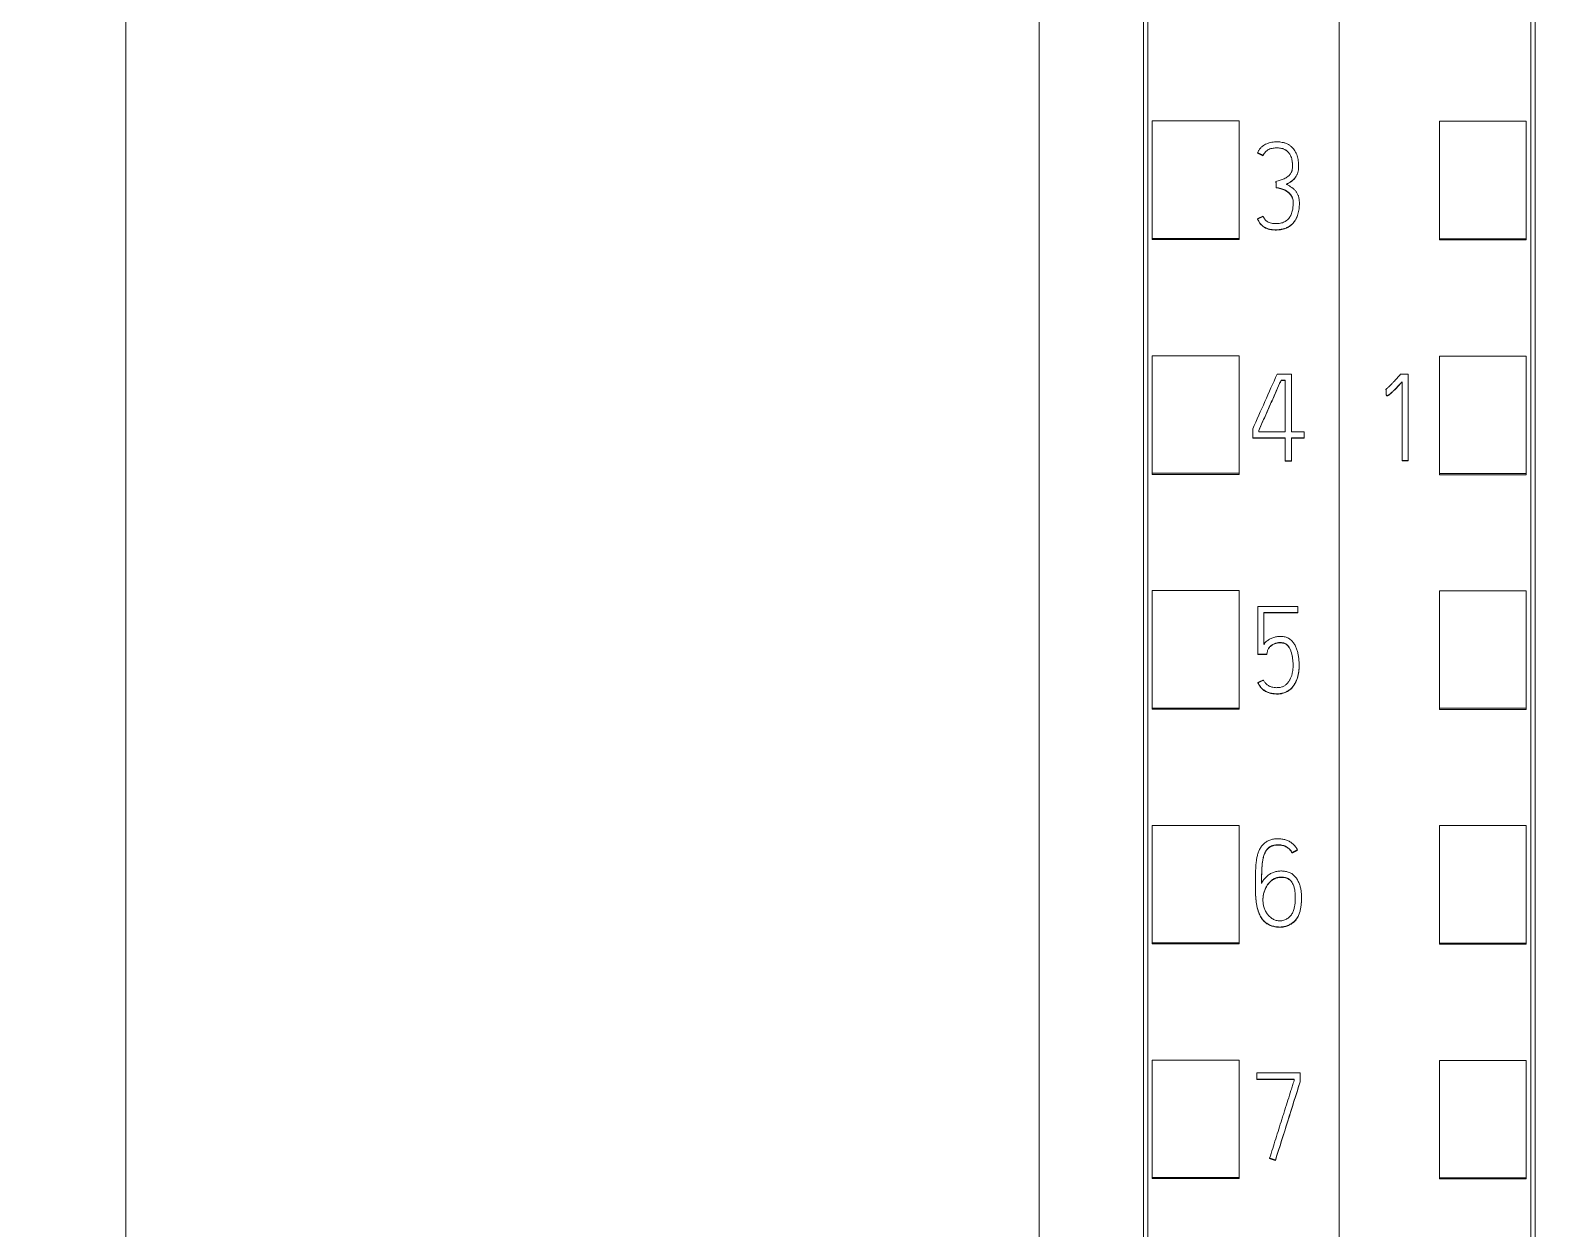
# Model space of a CAD drawing. Header units: millimetres. Extents: x 1359 to 3577, y 1333 to 3557.
# Drawn here: x 2875.67 to 2910.47, y 3272.48 to 3300.05 of the extents above; entities that cross this region are included whole.
import ezdxf

# ---------------------------------------------------------------- set-up
doc = ezdxf.new("R2010")
doc.units = ezdxf.units.MM
doc.set_wipeout_variables(frame=1)
doc.layers.add('000-PI-Oprema', color=30, linetype='Continuous', lineweight=5)
doc.layers.add('002-PI-Kabelska kanalica', color=150, linetype='Continuous')

# ---------------------------------------------------------------- blocks, each defined once
blk = doc.blocks.new('S7-1500 DQ HF - 6ES7522-1BL01-0AB0')
blk.add_wipeout([(0, 147), (34.8, 147), (34.8, 0), (0, 0)])
at = {"layer": '000-PI-Oprema', "color": 0, "linetype": 'ByBlock', "lineweight": 0}
for p, q in [((34.8, 134.681), (34.8, 21.262)), ((30.4, 23.585), (30.4, 132.4)), ((30.5, 112.178), (30.5, 114.881)), ((30.5, 114.881), (32.5, 114.881)), ((32.5, 112.178), (32.5, 114.881)), ((32.919, 114.15), (32.919, 114.144)), ((33.046, 114.087), (33.046, 114.081)), ((33.865, 113.833), (33.865, 113.839)), ((33.343, 113.487), (33.343, 113.481)), ((33.351, 113.349), (33.351, 113.343)), ((33.881, 112.982), (33.881, 112.989)), ((32.919, 112.628), (32.919, 112.622)), ((30.5, 112.149), (30.5, 112.178)), ((30.5, 112.178), (32.5, 112.178)), ((30.5, 112.149), (32.5, 112.149)), ((32.5, 112.149), (32.5, 112.178)), ((30.5, 106.777), (30.5, 109.479)), ((30.5, 109.479), (32.5, 109.479)), ((32.5, 106.777), (32.5, 109.479)), ((33.368, 109.054), (33.698, 109.054)), ((33.698, 109.054), (33.698, 107.727)), ((33.557, 108.916), (33.46, 108.916)), ((33.46, 108.916), (33.46, 108.909)), ((33.46, 108.909), (33.557, 108.909)), ((33.557, 107.727), (33.557, 108.916)), ((32.808, 107.589), (32.808, 107.794)), ((32.808, 107.589), (32.808, 107.583)), ((33.557, 107.589), (32.808, 107.589)), ((32.808, 107.583), (33.557, 107.583)), ((32.946, 107.763), (32.946, 107.727)), ((32.946, 107.727), (33.557, 107.727)), ((33.557, 107.062), (33.557, 107.589)), ((33.698, 107.727), (33.992, 107.727)), ((33.698, 107.589), (33.698, 107.062)), ((33.992, 107.589), (33.698, 107.589)), ((33.698, 107.583), (33.992, 107.583)), ((33.992, 107.727), (33.992, 107.589)), ((33.992, 107.589), (33.992, 107.583)), ((33.698, 107.062), (33.557, 107.062)), ((33.557, 107.062), (33.557, 107.055)), ((33.557, 107.055), (33.698, 107.055)), ((33.698, 107.062), (33.698, 107.055)), ((30.5, 106.777), (32.5, 106.777)), ((30.5, 106.749), (30.5, 106.777)), ((30.5, 106.749), (32.5, 106.749)), ((32.5, 106.749), (32.5, 106.777)), ((30.5, 101.375), (30.5, 104.078)), ((30.5, 104.078), (32.5, 104.078)), ((32.5, 101.375), (32.5, 104.078)), ((32.924, 103.71), (32.924, 102.615)), ((33.848, 103.71), (32.924, 103.71)), ((33.848, 103.571), (33.848, 103.71)), ((33.063, 102.836), (33.063, 103.571)), ((33.063, 103.571), (33.848, 103.571)), ((33.848, 103.565), (33.063, 103.565)), ((33.848, 103.571), (33.848, 103.565)), ((32.924, 102.615), (32.924, 102.609)), ((32.924, 102.615), (33.135, 102.615)), ((33.135, 102.609), (32.924, 102.609)), ((33.135, 102.615), (33.135, 102.609)), ((33.876, 102.351), (33.876, 102.357)), ((32.93, 101.96), (32.93, 101.954)), ((30.5, 101.349), (30.5, 101.375)), ((30.5, 101.375), (32.5, 101.375)), ((30.5, 101.349), (32.5, 101.349)), ((32.5, 101.349), (32.5, 101.375)), ((30.5, 95.974), (30.5, 98.676)), ((30.5, 98.676), (32.5, 98.676)), ((32.5, 95.974), (32.5, 98.676)), ((33.713, 98.046), (33.713, 98.04)), ((33.841, 98.113), (33.841, 98.107)), ((32.87, 97.309), (32.87, 97.302)), ((33.933, 97.01), (33.933, 97.016)), ((30.5, 95.974), (32.5, 95.974)), ((30.5, 95.949), (30.5, 95.974)), ((30.5, 95.949), (32.5, 95.949)), ((32.5, 95.949), (32.5, 95.974)), ((30.5, 90.572), (30.5, 93.274)), ((30.5, 93.274), (32.5, 93.274)), ((32.5, 90.572), (32.5, 93.274)), ((32.901, 92.839), (32.901, 92.98)), ((32.901, 92.98), (33.899, 92.98)), ((33.899, 92.98), (33.899, 92.779)), ((32.901, 92.839), (32.901, 92.833)), ((33.761, 92.839), (32.901, 92.839)), ((32.901, 92.833), (33.761, 92.833)), ((33.761, 92.801), (33.761, 92.839)), ((33.899, 92.779), (33.899, 92.772)), ((33.198, 91.019), (33.198, 91.013)), ((33.331, 90.975), (33.331, 90.969)), ((30.5, 90.549), (30.5, 90.572)), ((30.5, 90.572), (32.5, 90.572)), ((30.5, 90.549), (32.5, 90.549)), ((32.5, 90.549), (32.5, 90.572))]:
    blk.add_line(p, q, dxfattribs=at)
at = {"layer": '000-PI-Oprema', "color": 7, "linetype": 'Continuous', "lineweight": 13}
for centre, major_axis, ratio, start_param, end_param in [((18.298, 9.663), (454.864, 1028.451), 0.023581, 1.484438, 1.485669), ((28.877, 14.546), (314.869, 1003.042), 0.017776, 1.498303, 1.500106), ((28.931, 15.398), (313.115, 997.405), 0.01768, 1.498694, 1.500508)]:
    blk.add_ellipse(centre, major_axis=major_axis, ratio=ratio, start_param=start_param, end_param=end_param, dxfattribs=at)
at = {"layer": '000-PI-Oprema', "color": 0, "linetype": 'ByBlock', "lineweight": 0}
for points, knots in [([(30.3, 23.299), (30.3, 26.64), (30.3, 34.605), (30.3, 47.245), (30.3, 62.731), (30.3, 77.025), (30.3, 91.235), (30.3, 105.802), (30.3, 119.972), (30.3, 129.542), (30.3, 132.586)], [0, 0, 0, 0, 0.091483, 0.21812, 0.346206, 0.515858, 0.610111, 0.736264, 0.916066, 1, 1, 1, 1]), ([(6.9, 129.52), (6.9, 127.497), (6.9, 118.948), (6.9, 105.802), (6.9, 91.235), (6.9, 77.025), (6.9, 62.731), (6.9, 47.245), (6.9, 34.486), (6.9, 25.605), (6.9, 21.348), (6.9, 20.55)], [0, 0, 0, 0, 0.055935, 0.236292, 0.362833, 0.457376, 0.627551, 0.756032, 0.883059, 0.978086, 1, 1, 1, 1]), ([(27.9, 129.52), (27.9, 127.497), (27.9, 118.948), (27.9, 105.802), (27.9, 91.235), (27.9, 77.025), (27.9, 62.731), (27.9, 47.245), (27.9, 34.486), (27.9, 25.605), (27.9, 21.348), (27.9, 20.55)], [0, 0, 0, 0, 0.055935, 0.236292, 0.362833, 0.457376, 0.627551, 0.756032, 0.883059, 0.978086, 1, 1, 1, 1]), ([(33.582, 113.424), (33.6, 113.433), (33.617, 113.442), (33.652, 113.462), (33.669, 113.472), (33.694, 113.489), (33.702, 113.494), (33.718, 113.506), (33.726, 113.513), (33.741, 113.526), (33.748, 113.533), (33.762, 113.547), (33.769, 113.555), (33.789, 113.578), (33.801, 113.594), (33.816, 113.62), (33.821, 113.629), (33.83, 113.647), (33.834, 113.656), (33.845, 113.684), (33.851, 113.704), (33.859, 113.743), (33.861, 113.763), (33.864, 113.803), (33.865, 113.823), (33.865, 113.863), (33.864, 113.883), (33.86, 113.943), (33.854, 113.983), (33.841, 114.042), (33.836, 114.062), (33.824, 114.1), (33.81, 114.137), (33.791, 114.173), (33.77, 114.208), (33.758, 114.224), (33.733, 114.255), (33.712, 114.277), (33.689, 114.296), (33.673, 114.309), (33.665, 114.315), (33.622, 114.343), (33.586, 114.36), (33.538, 114.376), (33.528, 114.378), (33.508, 114.383), (33.479, 114.39), (33.429, 114.397), (33.388, 114.399), (33.348, 114.399), (33.328, 114.398), (33.267, 114.394), (33.228, 114.388), (33.18, 114.374), (33.17, 114.371), (33.151, 114.364), (33.141, 114.36), (33.113, 114.348), (33.078, 114.329), (33.045, 114.306), (33.021, 114.286), (33.013, 114.28), (32.999, 114.266), (32.992, 114.259), (32.971, 114.236), (32.959, 114.22), (32.942, 114.195), (32.937, 114.187), (32.927, 114.169), (32.923, 114.16), (32.919, 114.15)], [0, 0, 0, 0, 0.03125, 0.03125, 0.0625, 0.0625, 0.078125, 0.078125, 0.09375, 0.09375, 0.109375, 0.109375, 0.125, 0.125, 0.15625, 0.15625, 0.171875, 0.171875, 0.1875, 0.1875, 0.21875, 0.21875, 0.25, 0.25, 0.28125, 0.28125, 0.3125, 0.3125, 0.375, 0.375, 0.40625, 0.40625, 0.4375, 0.46875, 0.46875, 0.5, 0.5, 0.53125, 0.546875, 0.546875, 0.5625, 0.5625, 0.625, 0.625, 0.640625, 0.640625, 0.65625, 0.6875, 0.71875, 0.71875, 0.75, 0.75, 0.8125, 0.8125, 0.828125, 0.828125, 0.84375, 0.84375, 0.875, 0.90625, 0.90625, 0.921875, 0.921875, 0.9375, 0.9375, 0.96875, 0.96875, 0.984375, 0.984375, 1, 1, 1, 1]), ([(33.046, 114.087), (33.054, 114.102), (33.062, 114.116), (33.08, 114.143), (33.091, 114.156), (33.108, 114.173), (33.114, 114.179), (33.127, 114.19), (33.133, 114.195), (33.146, 114.205), (33.153, 114.209), (33.167, 114.218), (33.175, 114.222), (33.197, 114.232), (33.213, 114.238), (33.245, 114.248), (33.261, 114.251), (33.293, 114.256), (33.31, 114.258), (33.343, 114.261), (33.359, 114.261), (33.409, 114.26), (33.442, 114.256), (33.482, 114.247), (33.49, 114.245), (33.506, 114.24), (33.514, 114.237), (33.537, 114.228), (33.552, 114.22), (33.573, 114.207), (33.58, 114.202), (33.593, 114.192), (33.599, 114.186), (33.617, 114.17), (33.628, 114.157), (33.644, 114.138), (33.649, 114.131), (33.658, 114.117), (33.671, 114.096), (33.682, 114.074), (33.694, 114.044), (33.7, 114.028), (33.709, 113.996), (33.712, 113.98), (33.72, 113.931), (33.723, 113.899), (33.724, 113.849), (33.723, 113.833), (33.722, 113.8), (33.721, 113.783), (33.717, 113.759), (33.715, 113.751), (33.711, 113.735), (33.708, 113.727), (33.7, 113.704), (33.692, 113.689), (33.679, 113.668), (33.674, 113.661), (33.664, 113.648), (33.659, 113.641), (33.648, 113.629), (33.642, 113.623), (33.63, 113.612), (33.624, 113.606), (33.604, 113.591), (33.59, 113.581), (33.562, 113.565), (33.548, 113.557), (33.517, 113.543), (33.502, 113.537), (33.47, 113.526), (33.455, 113.521), (33.407, 113.506), (33.375, 113.497), (33.343, 113.487)], [0, 0, 0, 0, 0.03125, 0.03125, 0.0625, 0.0625, 0.078125, 0.078125, 0.09375, 0.09375, 0.109375, 0.109375, 0.125, 0.125, 0.15625, 0.15625, 0.1875, 0.1875, 0.21875, 0.21875, 0.25, 0.25, 0.3125, 0.3125, 0.328125, 0.328125, 0.34375, 0.34375, 0.375, 0.375, 0.390625, 0.390625, 0.40625, 0.40625, 0.4375, 0.4375, 0.453125, 0.453125, 0.46875, 0.5, 0.5, 0.53125, 0.53125, 0.5625, 0.5625, 0.625, 0.625, 0.65625, 0.65625, 0.6875, 0.6875, 0.703125, 0.703125, 0.71875, 0.71875, 0.75, 0.75, 0.765625, 0.765625, 0.78125, 0.78125, 0.796875, 0.796875, 0.8125, 0.8125, 0.84375, 0.84375, 0.875, 0.875, 0.90625, 0.90625, 0.9375, 0.9375, 1, 1, 1, 1]), ([(33.723, 113.844), (33.723, 113.848), (33.723, 113.852), (33.723, 113.889), (33.721, 113.922), (33.714, 113.965), (33.711, 113.976), (33.709, 113.987)], [0, 0, 0, 0, 0.087818, 0.087818, 0.771228, 0.771228, 1, 1, 1, 1]), ([(33.77, 113.55), (33.759, 113.537), (33.747, 113.526), (33.727, 113.508), (33.719, 113.501), (33.703, 113.489), (33.695, 113.483), (33.67, 113.466), (33.652, 113.456), (33.618, 113.436), (33.6, 113.427), (33.582, 113.418)], [0, 0, 0, 0, 0.218648, 0.218648, 0.348874, 0.348874, 0.479099, 0.479099, 0.739549, 0.739549, 1, 1, 1, 1]), ([(32.919, 112.628), (32.927, 112.609), (32.937, 112.59), (32.958, 112.554), (32.969, 112.536), (32.989, 112.511), (32.996, 112.503), (33.011, 112.488), (33.018, 112.481), (33.042, 112.461), (33.06, 112.449), (33.087, 112.433), (33.096, 112.428), (33.115, 112.419), (33.125, 112.415), (33.154, 112.403), (33.174, 112.397), (33.215, 112.387), (33.236, 112.383), (33.278, 112.379), (33.299, 112.377), (33.341, 112.377), (33.362, 112.377), (33.404, 112.379), (33.425, 112.381), (33.456, 112.386), (33.467, 112.388), (33.487, 112.392), (33.497, 112.394), (33.528, 112.402), (33.548, 112.408), (33.577, 112.42), (33.587, 112.424), (33.606, 112.433), (33.616, 112.438), (33.643, 112.453), (33.661, 112.465), (33.694, 112.49), (33.709, 112.504), (33.739, 112.534), (33.753, 112.55), (33.778, 112.584), (33.789, 112.601), (33.804, 112.629), (33.809, 112.638), (33.818, 112.657), (33.822, 112.667), (33.842, 112.716), (33.854, 112.756), (33.867, 112.817), (33.87, 112.837), (33.876, 112.879), (33.878, 112.9), (33.881, 112.942), (33.881, 112.962), (33.881, 113.004), (33.881, 113.025), (33.878, 113.066), (33.875, 113.087), (33.869, 113.118), (33.866, 113.128), (33.86, 113.149), (33.856, 113.159), (33.845, 113.188), (33.836, 113.207), (33.82, 113.235), (33.815, 113.244), (33.802, 113.261), (33.796, 113.269), (33.775, 113.294), (33.76, 113.308), (33.728, 113.336), (33.71, 113.348), (33.674, 113.371), (33.656, 113.382), (33.619, 113.404), (33.601, 113.414), (33.582, 113.424)], [0, 0, 0, 0, 0.03125, 0.03125, 0.0625, 0.0625, 0.078125, 0.078125, 0.09375, 0.09375, 0.125, 0.125, 0.140625, 0.140625, 0.15625, 0.15625, 0.1875, 0.1875, 0.21875, 0.21875, 0.25, 0.25, 0.28125, 0.28125, 0.3125, 0.3125, 0.328125, 0.328125, 0.34375, 0.34375, 0.375, 0.375, 0.390625, 0.390625, 0.40625, 0.40625, 0.4375, 0.4375, 0.46875, 0.46875, 0.5, 0.5, 0.53125, 0.53125, 0.546875, 0.546875, 0.5625, 0.5625, 0.625, 0.625, 0.65625, 0.65625, 0.6875, 0.6875, 0.71875, 0.71875, 0.75, 0.75, 0.78125, 0.78125, 0.796875, 0.796875, 0.8125, 0.8125, 0.84375, 0.84375, 0.859375, 0.859375, 0.875, 0.875, 0.90625, 0.90625, 0.9375, 0.9375, 0.96875, 0.96875, 1, 1, 1, 1]), ([(33.351, 113.349), (33.386, 113.344), (33.419, 113.336), (33.469, 113.322), (33.485, 113.317), (33.517, 113.305), (33.533, 113.298), (33.556, 113.287), (33.564, 113.283), (33.579, 113.274), (33.587, 113.27), (33.608, 113.256), (33.622, 113.246), (33.642, 113.229), (33.648, 113.223), (33.661, 113.211), (33.666, 113.204), (33.683, 113.184), (33.693, 113.17), (33.706, 113.148), (33.71, 113.14), (33.717, 113.125), (33.721, 113.117), (33.729, 113.092), (33.733, 113.076), (33.738, 113.042), (33.739, 113.024), (33.74, 112.99), (33.74, 112.973), (33.737, 112.921), (33.733, 112.887), (33.725, 112.837), (33.721, 112.82), (33.713, 112.786), (33.708, 112.77), (33.697, 112.737), (33.691, 112.721), (33.68, 112.698), (33.676, 112.69), (33.667, 112.675), (33.662, 112.667), (33.638, 112.631), (33.615, 112.607), (33.58, 112.581), (33.572, 112.576), (33.557, 112.567), (33.55, 112.563), (33.527, 112.551), (33.511, 112.545), (33.477, 112.534), (33.461, 112.53), (33.427, 112.524), (33.393, 112.519), (33.358, 112.518), (33.323, 112.518), (33.306, 112.518), (33.272, 112.521), (33.254, 112.523), (33.221, 112.53), (33.204, 112.535), (33.171, 112.548), (33.156, 112.555), (33.134, 112.57), (33.127, 112.575), (33.114, 112.587), (33.108, 112.593), (33.096, 112.605), (33.091, 112.612), (33.08, 112.626), (33.075, 112.633), (33.061, 112.655), (33.053, 112.67), (33.046, 112.686)], [0, 0, 0, 0, 0.0625, 0.0625, 0.09375, 0.09375, 0.125, 0.125, 0.140625, 0.140625, 0.15625, 0.15625, 0.1875, 0.1875, 0.203125, 0.203125, 0.21875, 0.21875, 0.25, 0.25, 0.265625, 0.265625, 0.28125, 0.28125, 0.3125, 0.3125, 0.34375, 0.34375, 0.375, 0.375, 0.4375, 0.4375, 0.46875, 0.46875, 0.5, 0.5, 0.53125, 0.53125, 0.546875, 0.546875, 0.5625, 0.5625, 0.625, 0.625, 0.640625, 0.640625, 0.65625, 0.65625, 0.6875, 0.6875, 0.71875, 0.71875, 0.75, 0.78125, 0.78125, 0.8125, 0.8125, 0.84375, 0.84375, 0.875, 0.875, 0.90625, 0.90625, 0.921875, 0.921875, 0.9375, 0.9375, 0.953125, 0.953125, 0.96875, 0.96875, 1, 1, 1, 1]), ([(33.732, 113.072), (33.73, 113.083), (33.727, 113.093), (33.721, 113.111), (33.717, 113.119), (33.71, 113.134), (33.706, 113.142), (33.693, 113.164), (33.683, 113.178), (33.661, 113.205), (33.648, 113.217), (33.622, 113.24), (33.608, 113.25), (33.579, 113.268), (33.564, 113.277), (33.533, 113.292), (33.517, 113.299), (33.485, 113.31), (33.469, 113.316), (33.419, 113.33), (33.386, 113.337), (33.351, 113.343)], [0, 0, 0, 0, 0.063427, 0.063427, 0.115459, 0.115459, 0.167491, 0.167491, 0.271554, 0.271554, 0.375618, 0.375618, 0.479682, 0.479682, 0.583745, 0.583745, 0.687809, 0.687809, 0.791873, 0.791873, 1, 1, 1, 1]), ([(33.876, 112.88), (33.875, 112.872), (33.874, 112.864), (33.871, 112.834), (33.867, 112.814), (33.855, 112.752), (33.843, 112.713), (33.824, 112.664), (33.82, 112.655), (33.811, 112.636), (33.806, 112.626), (33.791, 112.598), (33.78, 112.58), (33.755, 112.547), (33.741, 112.53), (33.719, 112.508), (33.712, 112.5), (33.696, 112.486), (33.688, 112.479), (33.663, 112.46), (33.646, 112.448), (33.618, 112.433), (33.609, 112.428), (33.59, 112.419), (33.58, 112.415), (33.531, 112.395), (33.49, 112.385), (33.427, 112.375), (33.406, 112.373), (33.364, 112.371), (33.343, 112.37), (33.301, 112.371), (33.28, 112.372), (33.248, 112.376), (33.238, 112.377), (33.217, 112.381), (33.206, 112.383), (33.175, 112.39), (33.155, 112.397), (33.126, 112.408), (33.116, 112.412), (33.097, 112.422), (33.088, 112.427), (33.06, 112.443), (33.043, 112.455), (33.019, 112.475), (33.011, 112.482), (32.996, 112.497), (32.989, 112.505), (32.969, 112.53), (32.958, 112.548), (32.937, 112.584), (32.927, 112.603), (32.919, 112.622)], [0, 0, 0, 0, 0.018898, 0.018898, 0.065617, 0.065617, 0.159055, 0.159055, 0.182415, 0.182415, 0.205774, 0.205774, 0.252494, 0.252494, 0.299213, 0.299213, 0.322572, 0.322572, 0.345932, 0.345932, 0.392651, 0.392651, 0.416011, 0.416011, 0.43937, 0.43937, 0.532809, 0.532809, 0.579528, 0.579528, 0.626247, 0.626247, 0.672966, 0.672966, 0.696326, 0.696326, 0.719685, 0.719685, 0.766404, 0.766404, 0.789764, 0.789764, 0.813123, 0.813123, 0.859843, 0.859843, 0.883202, 0.883202, 0.906562, 0.906562, 0.953281, 0.953281, 1, 1, 1, 1]), ([(33.46, 108.916), (33.449, 108.892), (33.439, 108.868), (33.417, 108.819), (33.407, 108.795), (33.375, 108.723), (33.354, 108.675), (33.311, 108.579), (33.29, 108.531), (33.247, 108.435), (33.226, 108.387), (33.183, 108.291), (33.162, 108.243), (33.119, 108.147), (33.097, 108.099), (33.055, 108.003), (33.033, 107.955), (33.001, 107.883), (32.99, 107.859), (32.974, 107.823), (32.968, 107.811), (32.958, 107.787), (32.952, 107.775), (32.946, 107.763)], [0, 0, 0, 0, 0.0625, 0.0625, 0.125, 0.125, 0.25, 0.25, 0.375, 0.375, 0.5, 0.5, 0.625, 0.625, 0.75, 0.75, 0.875, 0.875, 0.9375, 0.9375, 0.96875, 0.96875, 1, 1, 1, 1]), ([(32.946, 107.757), (32.952, 107.769), (32.958, 107.781), (32.968, 107.805), (32.974, 107.817), (32.99, 107.853), (33.001, 107.877), (33.033, 107.949), (33.055, 107.997), (33.097, 108.093), (33.119, 108.141), (33.162, 108.237), (33.183, 108.285), (33.226, 108.381), (33.247, 108.429), (33.29, 108.525), (33.311, 108.573), (33.354, 108.669), (33.375, 108.717), (33.407, 108.789), (33.417, 108.813), (33.439, 108.861), (33.449, 108.885), (33.46, 108.909)], [0, 0, 0, 0, 0.03125, 0.03125, 0.0625, 0.0625, 0.125, 0.125, 0.25, 0.25, 0.375, 0.375, 0.5, 0.5, 0.625, 0.625, 0.75, 0.75, 0.875, 0.875, 0.9375, 0.9375, 1, 1, 1, 1]), ([(32.93, 101.96), (32.942, 101.933), (32.956, 101.908), (32.98, 101.872), (32.988, 101.861), (33.007, 101.838), (33.018, 101.828), (33.039, 101.808), (33.05, 101.799), (33.074, 101.782), (33.085, 101.774), (33.11, 101.759), (33.123, 101.752), (33.15, 101.74), (33.163, 101.735), (33.191, 101.725), (33.205, 101.721), (33.233, 101.714), (33.248, 101.712), (33.277, 101.708), (33.291, 101.707), (33.313, 101.705), (33.32, 101.705), (33.335, 101.704), (33.342, 101.704), (33.364, 101.703), (33.379, 101.703), (33.408, 101.703), (33.423, 101.704), (33.452, 101.708), (33.466, 101.71), (33.495, 101.716), (33.51, 101.72), (33.551, 101.734), (33.578, 101.745), (33.617, 101.767), (33.629, 101.775), (33.653, 101.792), (33.664, 101.801), (33.686, 101.821), (33.697, 101.831), (33.717, 101.852), (33.727, 101.864), (33.753, 101.899), (33.769, 101.923), (33.79, 101.961), (33.797, 101.974), (33.809, 102.001), (33.815, 102.014), (33.831, 102.055), (33.84, 102.083), (33.855, 102.139), (33.861, 102.168), (33.867, 102.211), (33.869, 102.225), (33.872, 102.254), (33.873, 102.269), (33.876, 102.313), (33.876, 102.342), (33.875, 102.4), (33.873, 102.458), (33.868, 102.516), (33.86, 102.574), (33.855, 102.602), (33.846, 102.645), (33.842, 102.66), (33.835, 102.688), (33.83, 102.702), (33.817, 102.744), (33.806, 102.771), (33.786, 102.811), (33.779, 102.824), (33.765, 102.849), (33.757, 102.861), (33.731, 102.896), (33.712, 102.918), (33.667, 102.957), (33.643, 102.974), (33.603, 102.993), (33.589, 102.999), (33.561, 103.008), (33.547, 103.012), (33.518, 103.017), (33.503, 103.019), (33.474, 103.021), (33.459, 103.021), (33.429, 103.021), (33.415, 103.02), (33.386, 103.018), (33.371, 103.016), (33.342, 103.012), (33.328, 103.009), (33.299, 103.002), (33.285, 102.998), (33.257, 102.988), (33.243, 102.982), (33.217, 102.97), (33.204, 102.963), (33.179, 102.948), (33.166, 102.939), (33.143, 102.922), (33.132, 102.912), (33.11, 102.892), (33.1, 102.882), (33.081, 102.86), (33.071, 102.848), (33.063, 102.836)], [0, 0, 0, 0, 0.03125, 0.03125, 0.046875, 0.046875, 0.0625, 0.0625, 0.078125, 0.078125, 0.09375, 0.09375, 0.109375, 0.109375, 0.125, 0.125, 0.140625, 0.140625, 0.15625, 0.15625, 0.171875, 0.171875, 0.179688, 0.179688, 0.1875, 0.1875, 0.203125, 0.203125, 0.21875, 0.21875, 0.234375, 0.234375, 0.25, 0.25, 0.28125, 0.28125, 0.296875, 0.296875, 0.3125, 0.3125, 0.328125, 0.328125, 0.34375, 0.34375, 0.375, 0.375, 0.390625, 0.390625, 0.40625, 0.40625, 0.4375, 0.4375, 0.46875, 0.46875, 0.484375, 0.484375, 0.5, 0.5, 0.53125, 0.53125, 0.5625, 0.59375, 0.59375, 0.625, 0.625, 0.640625, 0.640625, 0.65625, 0.65625, 0.6875, 0.6875, 0.703125, 0.703125, 0.71875, 0.71875, 0.75, 0.75, 0.78125, 0.78125, 0.796875, 0.796875, 0.8125, 0.8125, 0.828125, 0.828125, 0.84375, 0.84375, 0.859375, 0.859375, 0.875, 0.875, 0.890625, 0.890625, 0.90625, 0.90625, 0.921875, 0.921875, 0.9375, 0.9375, 0.953125, 0.953125, 0.96875, 0.96875, 0.984375, 0.984375, 1, 1, 1, 1]), ([(33.135, 102.615), (33.136, 102.638), (33.139, 102.661), (33.148, 102.694), (33.152, 102.705), (33.161, 102.726), (33.166, 102.737), (33.178, 102.756), (33.185, 102.765), (33.2, 102.783), (33.208, 102.791), (33.225, 102.807), (33.234, 102.814), (33.253, 102.828), (33.263, 102.834), (33.283, 102.845), (33.293, 102.85), (33.314, 102.859), (33.325, 102.863), (33.359, 102.873), (33.381, 102.877), (33.416, 102.88), (33.428, 102.881), (33.451, 102.88), (33.462, 102.88), (33.485, 102.878), (33.497, 102.876), (33.514, 102.872), (33.519, 102.871), (33.53, 102.868), (33.536, 102.866), (33.552, 102.86), (33.563, 102.855), (33.582, 102.843), (33.592, 102.836), (33.609, 102.821), (33.617, 102.812), (33.632, 102.794), (33.638, 102.785), (33.657, 102.755), (33.667, 102.735), (33.685, 102.692), (33.693, 102.67), (33.712, 102.604), (33.721, 102.56), (33.73, 102.492), (33.732, 102.469), (33.735, 102.423), (33.736, 102.4), (33.737, 102.331), (33.735, 102.286), (33.726, 102.218), (33.723, 102.195), (33.715, 102.162), (33.712, 102.15), (33.706, 102.128), (33.703, 102.117), (33.692, 102.084), (33.683, 102.063), (33.667, 102.032), (33.662, 102.022), (33.65, 102.002), (33.644, 101.992), (33.623, 101.964), (33.609, 101.946), (33.584, 101.922), (33.575, 101.915), (33.557, 101.9), (33.547, 101.893), (33.528, 101.881), (33.517, 101.876), (33.496, 101.866), (33.486, 101.862), (33.452, 101.852), (33.429, 101.848), (33.395, 101.845), (33.383, 101.844), (33.36, 101.843), (33.348, 101.843), (33.313, 101.845), (33.29, 101.847), (33.257, 101.854), (33.245, 101.857), (33.223, 101.864), (33.212, 101.868), (33.18, 101.883), (33.161, 101.895), (33.133, 101.916), (33.124, 101.924), (33.108, 101.94), (33.092, 101.958), (33.08, 101.977), (33.068, 101.997), (33.062, 102.007), (33.057, 102.018)], [0, 0, 0, 0, 0.03125, 0.03125, 0.046875, 0.046875, 0.0625, 0.0625, 0.078125, 0.078125, 0.09375, 0.09375, 0.109375, 0.109375, 0.125, 0.125, 0.140625, 0.140625, 0.15625, 0.15625, 0.1875, 0.1875, 0.203125, 0.203125, 0.21875, 0.21875, 0.234375, 0.234375, 0.242187, 0.242187, 0.25, 0.25, 0.265625, 0.265625, 0.28125, 0.28125, 0.296875, 0.296875, 0.3125, 0.3125, 0.34375, 0.34375, 0.375, 0.375, 0.4375, 0.4375, 0.46875, 0.46875, 0.5, 0.5, 0.5625, 0.5625, 0.59375, 0.59375, 0.609375, 0.609375, 0.625, 0.625, 0.65625, 0.65625, 0.671875, 0.671875, 0.6875, 0.6875, 0.71875, 0.71875, 0.734375, 0.734375, 0.75, 0.75, 0.765625, 0.765625, 0.78125, 0.78125, 0.8125, 0.8125, 0.828125, 0.828125, 0.84375, 0.84375, 0.875, 0.875, 0.890625, 0.890625, 0.90625, 0.90625, 0.9375, 0.9375, 0.953125, 0.953125, 0.96875, 0.984375, 0.984375, 1, 1, 1, 1]), ([(33.736, 102.352), (33.736, 102.358), (33.736, 102.364), (33.736, 102.393), (33.735, 102.416), (33.732, 102.461), (33.73, 102.484), (33.724, 102.529), (33.721, 102.552), (33.712, 102.597), (33.706, 102.62), (33.696, 102.653), (33.692, 102.664), (33.685, 102.685), (33.681, 102.696), (33.667, 102.728), (33.657, 102.749), (33.639, 102.778), (33.632, 102.787), (33.617, 102.805), (33.609, 102.814), (33.592, 102.829), (33.583, 102.836), (33.563, 102.849), (33.553, 102.854), (33.531, 102.862), (33.52, 102.865), (33.497, 102.87), (33.486, 102.871), (33.463, 102.874), (33.451, 102.874), (33.428, 102.874), (33.417, 102.874), (33.393, 102.872), (33.382, 102.871), (33.359, 102.866), (33.337, 102.861), (33.315, 102.853), (33.294, 102.844), (33.283, 102.839), (33.253, 102.822), (33.234, 102.809), (33.209, 102.786), (33.201, 102.777), (33.186, 102.76), (33.179, 102.75), (33.166, 102.731), (33.161, 102.721), (33.152, 102.7), (33.148, 102.689), (33.142, 102.666), (33.14, 102.655), (33.137, 102.632), (33.136, 102.62), (33.135, 102.609)], [0, 0, 0, 0, 0.015899, 0.015899, 0.077406, 0.077406, 0.138912, 0.138912, 0.200418, 0.200418, 0.261925, 0.261925, 0.292678, 0.292678, 0.323431, 0.323431, 0.384937, 0.384937, 0.41569, 0.41569, 0.446443, 0.446443, 0.477197, 0.477197, 0.50795, 0.50795, 0.538703, 0.538703, 0.569456, 0.569456, 0.600209, 0.600209, 0.630962, 0.630962, 0.661715, 0.661715, 0.692469, 0.723222, 0.723222, 0.753975, 0.753975, 0.815481, 0.815481, 0.846234, 0.846234, 0.876987, 0.876987, 0.907741, 0.907741, 0.938494, 0.938494, 0.969247, 0.969247, 1, 1, 1, 1]), ([(33.876, 102.351), (33.876, 102.329), (33.875, 102.308), (33.873, 102.258), (33.871, 102.229), (33.865, 102.186), (33.862, 102.171), (33.857, 102.142), (33.853, 102.128), (33.843, 102.085), (33.834, 102.058), (33.813, 102.003), (33.801, 101.976), (33.774, 101.924), (33.758, 101.899), (33.732, 101.864), (33.723, 101.853), (33.703, 101.831), (33.693, 101.821), (33.66, 101.791), (33.637, 101.773), (33.599, 101.751), (33.586, 101.744), (33.559, 101.732), (33.545, 101.726), (33.504, 101.712), (33.475, 101.705), (33.431, 101.699), (33.417, 101.698), (33.387, 101.696), (33.372, 101.696), (33.343, 101.697), (33.329, 101.698), (33.299, 101.7), (33.285, 101.701), (33.255, 101.704), (33.241, 101.707), (33.212, 101.713), (33.198, 101.717), (33.17, 101.726), (33.156, 101.731), (33.129, 101.743), (33.116, 101.75), (33.09, 101.765), (33.078, 101.773), (33.054, 101.79), (33.042, 101.799), (33.02, 101.819), (33.01, 101.829), (32.991, 101.852), (32.982, 101.863), (32.956, 101.9), (32.942, 101.927), (32.93, 101.954)], [0, 0, 0, 0, 0.044434, 0.044434, 0.104157, 0.104157, 0.134018, 0.134018, 0.16388, 0.16388, 0.223602, 0.223602, 0.283325, 0.283325, 0.343048, 0.343048, 0.37291, 0.37291, 0.402771, 0.402771, 0.462494, 0.462494, 0.492355, 0.492355, 0.522217, 0.522217, 0.58194, 0.58194, 0.611801, 0.611801, 0.641663, 0.641663, 0.671524, 0.671524, 0.701386, 0.701386, 0.731247, 0.731247, 0.761108, 0.761108, 0.79097, 0.79097, 0.820831, 0.820831, 0.850693, 0.850693, 0.880554, 0.880554, 0.910416, 0.910416, 0.940277, 0.940277, 1, 1, 1, 1]), ([(33.841, 98.113), (33.827, 98.138), (33.811, 98.162), (33.784, 98.196), (33.775, 98.207), (33.755, 98.228), (33.745, 98.238), (33.712, 98.267), (33.689, 98.284), (33.652, 98.306), (33.639, 98.313), (33.612, 98.325), (33.599, 98.33), (33.558, 98.344), (33.53, 98.351), (33.488, 98.359), (33.473, 98.361), (33.444, 98.365), (33.43, 98.366), (33.387, 98.368), (33.358, 98.368), (33.315, 98.364), (33.301, 98.362), (33.272, 98.358), (33.258, 98.355), (33.216, 98.343), (33.189, 98.333), (33.15, 98.313), (33.138, 98.306), (33.113, 98.29), (33.101, 98.282), (33.067, 98.255), (33.047, 98.235), (33.018, 98.202), (33.009, 98.19), (32.992, 98.167), (32.985, 98.155), (32.963, 98.117), (32.951, 98.091), (32.93, 98.037), (32.922, 98.009), (32.908, 97.954), (32.903, 97.926), (32.894, 97.869), (32.89, 97.841), (32.881, 97.756), (32.877, 97.698), (32.873, 97.584), (32.872, 97.526), (32.869, 97.354), (32.868, 97.24), (32.874, 97.097), (32.876, 97.068), (32.879, 97.011), (32.882, 96.983), (32.891, 96.897), (32.9, 96.841), (32.917, 96.77), (32.92, 96.756), (32.928, 96.729), (32.933, 96.715), (32.947, 96.674), (32.957, 96.647), (32.975, 96.608), (32.982, 96.595), (32.996, 96.569), (33.003, 96.557), (33.027, 96.52), (33.045, 96.498), (33.075, 96.467), (33.086, 96.457), (33.108, 96.438), (33.12, 96.43), (33.156, 96.406), (33.182, 96.392), (33.222, 96.375), (33.236, 96.37), (33.264, 96.361), (33.278, 96.357), (33.32, 96.347), (33.348, 96.342), (33.391, 96.338), (33.406, 96.337), (33.435, 96.337), (33.45, 96.337), (33.493, 96.34), (33.521, 96.345), (33.563, 96.355), (33.577, 96.359), (33.605, 96.369), (33.619, 96.374), (33.658, 96.392), (33.684, 96.406), (33.719, 96.43), (33.731, 96.439), (33.754, 96.457), (33.764, 96.467), (33.795, 96.498), (33.813, 96.52), (33.837, 96.557), (33.844, 96.569), (33.857, 96.595), (33.863, 96.609), (33.88, 96.649), (33.889, 96.676), (33.9, 96.718), (33.903, 96.732), (33.909, 96.76), (33.911, 96.775), (33.918, 96.818), (33.922, 96.846), (33.931, 96.932), (33.934, 96.989), (33.932, 97.075), (33.93, 97.104), (33.923, 97.161), (33.919, 97.19), (33.906, 97.247), (33.899, 97.275), (33.881, 97.331), (33.87, 97.358), (33.845, 97.411), (33.831, 97.436), (33.798, 97.484), (33.779, 97.506), (33.747, 97.536), (33.735, 97.545), (33.711, 97.562), (33.699, 97.57), (33.673, 97.583), (33.66, 97.589), (33.632, 97.6), (33.618, 97.604), (33.576, 97.616), (33.547, 97.621), (33.503, 97.625), (33.488, 97.626), (33.459, 97.626), (33.444, 97.626), (33.401, 97.624), (33.372, 97.62), (33.329, 97.61), (33.314, 97.606), (33.287, 97.597), (33.273, 97.591), (33.234, 97.573), (33.208, 97.559), (33.172, 97.534), (33.16, 97.525), (33.137, 97.507), (33.127, 97.497), (33.095, 97.467), (33.076, 97.445), (33.041, 97.398), (33.025, 97.373), (33.012, 97.347)], [0, 0, 0, 0, 0.015625, 0.015625, 0.023437, 0.023437, 0.03125, 0.03125, 0.046875, 0.046875, 0.054688, 0.054688, 0.0625, 0.0625, 0.078125, 0.078125, 0.085938, 0.085938, 0.09375, 0.09375, 0.109375, 0.109375, 0.117188, 0.117188, 0.125, 0.125, 0.140625, 0.140625, 0.148437, 0.148437, 0.15625, 0.15625, 0.171875, 0.171875, 0.179687, 0.179687, 0.1875, 0.1875, 0.203125, 0.203125, 0.21875, 0.21875, 0.234375, 0.234375, 0.25, 0.25, 0.28125, 0.28125, 0.3125, 0.3125, 0.375, 0.375, 0.390625, 0.390625, 0.40625, 0.40625, 0.4375, 0.4375, 0.445312, 0.445312, 0.453125, 0.453125, 0.46875, 0.46875, 0.476562, 0.476562, 0.484375, 0.484375, 0.5, 0.5, 0.507812, 0.507812, 0.515625, 0.515625, 0.53125, 0.53125, 0.539062, 0.539062, 0.546875, 0.546875, 0.5625, 0.5625, 0.570312, 0.570312, 0.578125, 0.578125, 0.59375, 0.59375, 0.601562, 0.601562, 0.609375, 0.609375, 0.625, 0.625, 0.632812, 0.632812, 0.640625, 0.640625, 0.65625, 0.65625, 0.664063, 0.664063, 0.671875, 0.671875, 0.6875, 0.6875, 0.695313, 0.695313, 0.703125, 0.703125, 0.71875, 0.71875, 0.75, 0.75, 0.765625, 0.765625, 0.78125, 0.78125, 0.796875, 0.796875, 0.8125, 0.8125, 0.828125, 0.828125, 0.84375, 0.84375, 0.851562, 0.851562, 0.859375, 0.859375, 0.867187, 0.867187, 0.875, 0.875, 0.890625, 0.890625, 0.898437, 0.898437, 0.90625, 0.90625, 0.921875, 0.921875, 0.929687, 0.929687, 0.9375, 0.9375, 0.953125, 0.953125, 0.960937, 0.960937, 0.96875, 0.96875, 0.984375, 0.984375, 1, 1, 1, 1]), ([(33.012, 97.347), (33.012, 97.408), (33.012, 97.469), (33.014, 97.56), (33.015, 97.59), (33.018, 97.651), (33.019, 97.681), (33.023, 97.742), (33.025, 97.772), (33.032, 97.833), (33.037, 97.863), (33.045, 97.908), (33.049, 97.923), (33.056, 97.952), (33.06, 97.967), (33.075, 98.012), (33.086, 98.04), (33.104, 98.074), (33.108, 98.081), (33.116, 98.094), (33.121, 98.1), (33.134, 98.119), (33.144, 98.131), (33.16, 98.148), (33.166, 98.153), (33.177, 98.164), (33.184, 98.168), (33.203, 98.182), (33.216, 98.19), (33.237, 98.2), (33.244, 98.203), (33.258, 98.209), (33.266, 98.211), (33.288, 98.218), (33.303, 98.221), (33.334, 98.226), (33.349, 98.227), (33.38, 98.229), (33.396, 98.229), (33.427, 98.228), (33.442, 98.227), (33.473, 98.223), (33.495, 98.218), (33.517, 98.212), (33.532, 98.207), (33.54, 98.204), (33.561, 98.195), (33.575, 98.188), (33.602, 98.173), (33.615, 98.164), (33.633, 98.15), (33.639, 98.144), (33.65, 98.134), (33.656, 98.128), (33.672, 98.111), (33.681, 98.099), (33.699, 98.074), (33.707, 98.06), (33.713, 98.046)], [0, 0, 0, 0, 0.125, 0.125, 0.1875, 0.1875, 0.25, 0.25, 0.3125, 0.3125, 0.375, 0.375, 0.40625, 0.40625, 0.4375, 0.4375, 0.5, 0.5, 0.515625, 0.515625, 0.53125, 0.53125, 0.5625, 0.5625, 0.578125, 0.578125, 0.59375, 0.59375, 0.625, 0.625, 0.640625, 0.640625, 0.65625, 0.65625, 0.6875, 0.6875, 0.71875, 0.71875, 0.75, 0.75, 0.78125, 0.78125, 0.8125, 0.828125, 0.828125, 0.84375, 0.84375, 0.875, 0.875, 0.90625, 0.90625, 0.921875, 0.921875, 0.9375, 0.9375, 0.96875, 0.96875, 1, 1, 1, 1]), ([(33.713, 98.04), (33.7, 98.068), (33.682, 98.093), (33.656, 98.122), (33.651, 98.127), (33.639, 98.138), (33.634, 98.143), (33.615, 98.157), (33.603, 98.166), (33.576, 98.181), (33.562, 98.188), (33.534, 98.2), (33.519, 98.205), (33.489, 98.213), (33.474, 98.216), (33.443, 98.221), (33.428, 98.222), (33.382, 98.223), (33.351, 98.222), (33.306, 98.215), (33.29, 98.212), (33.261, 98.203), (33.246, 98.198), (33.218, 98.185), (33.205, 98.177), (33.179, 98.159), (33.168, 98.149), (33.146, 98.127), (33.136, 98.116), (33.118, 98.091), (33.11, 98.078), (33.095, 98.051), (33.088, 98.037), (33.076, 98.009), (33.071, 97.994), (33.057, 97.95), (33.049, 97.921), (33.037, 97.861), (33.033, 97.831), (33.025, 97.77), (33.023, 97.739), (33.019, 97.678), (33.018, 97.647), (33.015, 97.586), (33.015, 97.555), (33.012, 97.463), (33.012, 97.402), (33.012, 97.341)], [0, 0, 0, 0, 0.0625, 0.0625, 0.078125, 0.078125, 0.09375, 0.09375, 0.125, 0.125, 0.15625, 0.15625, 0.1875, 0.1875, 0.21875, 0.21875, 0.25, 0.25, 0.3125, 0.3125, 0.34375, 0.34375, 0.375, 0.375, 0.40625, 0.40625, 0.4375, 0.4375, 0.46875, 0.46875, 0.5, 0.5, 0.53125, 0.53125, 0.5625, 0.5625, 0.625, 0.625, 0.6875, 0.6875, 0.75, 0.75, 0.8125, 0.8125, 0.875, 0.875, 1, 1, 1, 1]), ([(33.285, 97.441), (33.31, 97.455), (33.338, 97.466), (33.38, 97.476), (33.395, 97.479), (33.424, 97.483), (33.454, 97.485), (33.483, 97.485), (33.512, 97.483), (33.527, 97.482), (33.556, 97.477), (33.57, 97.473), (33.598, 97.464), (33.612, 97.458), (33.638, 97.444), (33.65, 97.436), (33.672, 97.416), (33.682, 97.406), (33.701, 97.383), (33.709, 97.371), (33.724, 97.346), (33.731, 97.332), (33.749, 97.292), (33.758, 97.265), (33.769, 97.222), (33.772, 97.208), (33.777, 97.179), (33.779, 97.165), (33.784, 97.121), (33.786, 97.092), (33.788, 97.034), (33.789, 97.005), (33.787, 96.918), (33.782, 96.861), (33.764, 96.774), (33.757, 96.746), (33.742, 96.704), (33.736, 96.691), (33.724, 96.664), (33.717, 96.651), (33.694, 96.614), (33.675, 96.591), (33.649, 96.566), (33.644, 96.561), (33.632, 96.551), (33.627, 96.547), (33.609, 96.533), (33.597, 96.526), (33.571, 96.511), (33.558, 96.505), (33.53, 96.495), (33.502, 96.486), (33.473, 96.482), (33.444, 96.479), (33.429, 96.479), (33.399, 96.48), (33.385, 96.482), (33.356, 96.488), (33.342, 96.491), (33.3, 96.506), (33.274, 96.519), (33.237, 96.544), (33.225, 96.553), (33.203, 96.572), (33.182, 96.592), (33.162, 96.614), (33.144, 96.637), (33.135, 96.649), (33.111, 96.685), (33.097, 96.711), (33.08, 96.752), (33.075, 96.765), (33.066, 96.793), (33.062, 96.807), (33.052, 96.85), (33.048, 96.879), (33.044, 96.922), (33.044, 96.937), (33.043, 96.966), (33.043, 96.981), (33.046, 97.025), (33.049, 97.054), (33.06, 97.111), (33.067, 97.139), (33.082, 97.18), (33.087, 97.194), (33.098, 97.221), (33.105, 97.234), (33.125, 97.273), (33.14, 97.298), (33.165, 97.333), (33.174, 97.344), (33.194, 97.367), (33.204, 97.378), (33.236, 97.408), (33.259, 97.426), (33.285, 97.441)], [0, 0, 0, 0, 0.03125, 0.03125, 0.046875, 0.046875, 0.0625, 0.078125, 0.078125, 0.09375, 0.09375, 0.109375, 0.109375, 0.125, 0.125, 0.140625, 0.140625, 0.15625, 0.15625, 0.171875, 0.171875, 0.1875, 0.1875, 0.21875, 0.21875, 0.234375, 0.234375, 0.25, 0.25, 0.28125, 0.28125, 0.3125, 0.3125, 0.375, 0.375, 0.40625, 0.40625, 0.421875, 0.421875, 0.4375, 0.4375, 0.46875, 0.46875, 0.476563, 0.476563, 0.484375, 0.484375, 0.5, 0.5, 0.515625, 0.515625, 0.53125, 0.546875, 0.546875, 0.5625, 0.5625, 0.578125, 0.578125, 0.59375, 0.59375, 0.625, 0.625, 0.640625, 0.640625, 0.65625, 0.671875, 0.671875, 0.6875, 0.6875, 0.71875, 0.71875, 0.734375, 0.734375, 0.75, 0.75, 0.78125, 0.78125, 0.796875, 0.796875, 0.8125, 0.8125, 0.84375, 0.84375, 0.875, 0.875, 0.890625, 0.890625, 0.90625, 0.90625, 0.9375, 0.9375, 0.953125, 0.953125, 0.96875, 0.96875, 1, 1, 1, 1]), ([(33.705, 97.369), (33.701, 97.376), (33.696, 97.383), (33.681, 97.401), (33.671, 97.411), (33.654, 97.425), (33.648, 97.43), (33.636, 97.438), (33.63, 97.442), (33.611, 97.453), (33.597, 97.458), (33.569, 97.467), (33.555, 97.471), (33.526, 97.476), (33.512, 97.477), (33.483, 97.479), (33.468, 97.479), (33.424, 97.477), (33.395, 97.474), (33.352, 97.463), (33.338, 97.459), (33.318, 97.451), (33.311, 97.448), (33.298, 97.441), (33.291, 97.438), (33.285, 97.434)], [0, 0, 0, 0, 0.053747, 0.053747, 0.148372, 0.148372, 0.195685, 0.195685, 0.242998, 0.242998, 0.337623, 0.337623, 0.432248, 0.432248, 0.526874, 0.526874, 0.621499, 0.621499, 0.810749, 0.810749, 0.905375, 0.905375, 0.952687, 0.952687, 1, 1, 1, 1]), ([(33.933, 97.01), (33.933, 96.964), (33.93, 96.918), (33.923, 96.844), (33.919, 96.815), (33.912, 96.772), (33.909, 96.758), (33.904, 96.73), (33.9, 96.716), (33.89, 96.673), (33.881, 96.646), (33.865, 96.605), (33.859, 96.592), (33.846, 96.566), (33.838, 96.553), (33.815, 96.517), (33.797, 96.494), (33.767, 96.463), (33.756, 96.454), (33.734, 96.435), (33.722, 96.426), (33.686, 96.401), (33.661, 96.387), (33.621, 96.369), (33.608, 96.363), (33.58, 96.354), (33.566, 96.35), (33.524, 96.339), (33.496, 96.335), (33.452, 96.331), (33.437, 96.331), (33.408, 96.331), (33.394, 96.332), (33.35, 96.336), (33.322, 96.34), (33.279, 96.351), (33.265, 96.355), (33.238, 96.363), (33.224, 96.368), (33.184, 96.385), (33.159, 96.398), (33.128, 96.418), (33.122, 96.422), (33.111, 96.431), (33.105, 96.435), (33.088, 96.449), (33.077, 96.459), (33.047, 96.49), (33.029, 96.512), (33.005, 96.548), (32.997, 96.561), (32.983, 96.586), (32.976, 96.599), (32.958, 96.638), (32.948, 96.665), (32.929, 96.719), (32.921, 96.747), (32.907, 96.804), (32.901, 96.832), (32.892, 96.889), (32.884, 96.946), (32.88, 97.003), (32.876, 97.06), (32.874, 97.089), (32.87, 97.179), (32.87, 97.241), (32.87, 97.302)], [0, 0, 0, 0, 0.061961, 0.061961, 0.100808, 0.100808, 0.120232, 0.120232, 0.139655, 0.139655, 0.178502, 0.178502, 0.197926, 0.197926, 0.217349, 0.217349, 0.256196, 0.256196, 0.27562, 0.27562, 0.295043, 0.295043, 0.33389, 0.33389, 0.353314, 0.353314, 0.372737, 0.372737, 0.411584, 0.411584, 0.431008, 0.431008, 0.450431, 0.450431, 0.489278, 0.489278, 0.508702, 0.508702, 0.528125, 0.528125, 0.566972, 0.566972, 0.576684, 0.576684, 0.586396, 0.586396, 0.605819, 0.605819, 0.644666, 0.644666, 0.66409, 0.66409, 0.683513, 0.683513, 0.72236, 0.72236, 0.761207, 0.761207, 0.800054, 0.800054, 0.838901, 0.877748, 0.877748, 0.916595, 0.916595, 1, 1, 1, 1]), ([(33.285, 97.434), (33.259, 97.42), (33.236, 97.402), (33.204, 97.372), (33.194, 97.361), (33.175, 97.339), (33.166, 97.327), (33.14, 97.292), (33.125, 97.267), (33.105, 97.228), (33.098, 97.215), (33.087, 97.188), (33.082, 97.174), (33.067, 97.133), (33.06, 97.104), (33.052, 97.062), (33.05, 97.047), (33.046, 97.018), (33.045, 97.004), (33.044, 96.978), (33.043, 96.968), (33.043, 96.957)], [0, 0, 0, 0, 0.157122, 0.157122, 0.235682, 0.235682, 0.314243, 0.314243, 0.471365, 0.471365, 0.549925, 0.549925, 0.628486, 0.628486, 0.785608, 0.785608, 0.864168, 0.864168, 0.942729, 0.942729, 1, 1, 1, 1]), ([(33.198, 91.019), (33.244, 91.168), (33.291, 91.316), (33.361, 91.539), (33.385, 91.613), (33.431, 91.762), (33.454, 91.836), (33.489, 91.948), (33.501, 91.985), (33.525, 92.059), (33.536, 92.096), (33.571, 92.207), (33.595, 92.282), (33.642, 92.43), (33.665, 92.504), (33.7, 92.616), (33.712, 92.653), (33.73, 92.708), (33.736, 92.727), (33.745, 92.755), (33.748, 92.764), (33.754, 92.782), (33.757, 92.792), (33.761, 92.801)], [0, 0, 0, 0, 0.25, 0.25, 0.375, 0.375, 0.5, 0.5, 0.5625, 0.5625, 0.625, 0.625, 0.75, 0.75, 0.875, 0.875, 0.9375, 0.9375, 0.96875, 0.96875, 0.984375, 0.984375, 1, 1, 1, 1])]:
    blk.add_open_spline(points, degree=3, knots=knots, dxfattribs=at)
for points, weights in [([(32.919, 114.15), (32.983, 114.118), (33.046, 114.087)], [0.500000020044, 0.499999979956, 0.500000020044]), ([(33.046, 114.081), (32.983, 114.112), (32.919, 114.144)], [0.499999942619, 0.500000057381, 0.499999942619]), ([(33.343, 113.487), (33.347, 113.418), (33.351, 113.349)], [0.499999997994, 0.500000002006, 0.499999997994]), ([(33.351, 113.343), (33.347, 113.412), (33.343, 113.481)], [0.500000006232, 0.499999993768, 0.500000006232]), ([(33.046, 112.686), (32.983, 112.657), (32.919, 112.628)], [0.499999993528, 0.500000006472, 0.499999993528]), ([(33.057, 102.018), (32.994, 101.989), (32.93, 101.96)], [0.499999767523, 0.500000232477, 0.499999767523]), ([(33.713, 98.046), (33.777, 98.08), (33.841, 98.113)], [0.50000017786, 0.49999982214, 0.50000017786]), ([(33.841, 98.107), (33.777, 98.073), (33.713, 98.04)], [0.500000019342, 0.499999980658, 0.500000019342]), ([(33.331, 90.975), (33.264, 90.997), (33.198, 91.019)], [0.500000745071, 0.499999254929, 0.500000745071]), ([(33.198, 91.013), (33.264, 90.991), (33.331, 90.969)], [0.500000506384, 0.499999493616, 0.500000506384])]:
    blk.add_rational_spline(points, weights, degree=2, dxfattribs=at)
blk = doc.blocks.new('S7-1500 AQ HF - 6ES7532-5HF00-0AB0')
blk.add_wipeout([(0.1, 147), (34.8, 147), (34.8, 0), (0, 0.012)])
at = {"layer": '000-PI-Oprema', "color": 0, "linetype": 'ByBlock', "lineweight": 0}
for p, q in [((0, 134.681), (0, 21.262)), ((4.4, 132.4), (4.4, 23.585)), ((2.3, 112.178), (2.3, 114.881)), ((4.3, 114.881), (2.3, 114.881)), ((4.3, 112.178), (4.3, 114.881)), ((2.3, 112.149), (2.3, 112.178)), ((4.3, 112.178), (2.3, 112.178)), ((4.3, 112.149), (2.3, 112.149)), ((4.3, 112.149), (4.3, 112.178)), ((2.3, 106.777), (2.3, 109.479)), ((4.3, 109.479), (2.3, 109.479)), ((4.3, 106.777), (4.3, 109.479)), ((1.584, 109.059), (1.409, 109.059)), ((1.584, 107.075), (1.584, 109.059)), ((1.073, 108.714), (1.073, 108.708)), ((1.445, 108.888), (1.445, 107.075)), ((1.082, 108.567), (1.082, 108.561)), ((1.445, 107.075), (1.584, 107.075)), ((1.445, 107.075), (1.445, 107.069)), ((1.584, 107.069), (1.445, 107.069)), ((1.584, 107.075), (1.584, 107.069)), ((2.3, 106.749), (2.3, 106.777)), ((4.3, 106.777), (2.3, 106.777)), ((4.3, 106.749), (2.3, 106.749)), ((4.3, 106.749), (4.3, 106.777)), ((2.3, 101.375), (2.3, 104.078)), ((4.3, 104.078), (2.3, 104.078)), ((4.3, 101.375), (4.3, 104.078)), ((4.3, 101.375), (2.3, 101.375)), ((2.3, 101.349), (2.3, 101.375)), ((4.3, 101.349), (2.3, 101.349)), ((4.3, 101.349), (4.3, 101.375)), ((2.3, 95.974), (2.3, 98.676)), ((4.3, 98.676), (2.3, 98.676)), ((4.3, 95.974), (4.3, 98.676)), ((2.3, 95.949), (2.3, 95.974)), ((4.3, 95.974), (2.3, 95.974)), ((4.3, 95.949), (2.3, 95.949)), ((4.3, 95.949), (4.3, 95.974)), ((2.3, 90.572), (2.3, 93.274)), ((4.3, 93.274), (2.3, 93.274)), ((4.3, 90.572), (4.3, 93.274)), ((4.3, 90.572), (2.3, 90.572)), ((2.3, 90.549), (2.3, 90.572)), ((4.3, 90.549), (2.3, 90.549)), ((4.3, 90.549), (4.3, 90.572))]:
    blk.add_line(p, q, dxfattribs=at)
for points, knots in [([(4.5, 132.586), (4.5, 129.542), (4.5, 119.972), (4.5, 105.802), (4.5, 91.235), (4.5, 77.025), (4.5, 62.731), (4.5, 47.245), (4.5, 34.605), (4.5, 26.64), (4.5, 23.299)], [0, 0, 0, 0, 0.083934, 0.263736, 0.389889, 0.484142, 0.653794, 0.78188, 0.908517, 1, 1, 1, 1]), ([(1.409, 109.059), (1.383, 109.029), (1.356, 108.999), (1.301, 108.94), (1.274, 108.911), (1.233, 108.867), (1.219, 108.852), (1.191, 108.824), (1.177, 108.809), (1.148, 108.781), (1.134, 108.767), (1.104, 108.74), (1.089, 108.727), (1.073, 108.714)], [0, 0, 0, 0, 0.25, 0.25, 0.5, 0.5, 0.625, 0.625, 0.75, 0.75, 0.875, 0.875, 1, 1, 1, 1]), ([(1.082, 108.567), (1.087, 108.567), (1.092, 108.568), (1.102, 108.57), (1.107, 108.571), (1.117, 108.575), (1.122, 108.577), (1.131, 108.582), (1.135, 108.585), (1.147, 108.594), (1.156, 108.6), (1.172, 108.613), (1.179, 108.62), (1.202, 108.64), (1.217, 108.654), (1.247, 108.682), (1.261, 108.696), (1.305, 108.74), (1.333, 108.769), (1.389, 108.828), (1.417, 108.858), (1.445, 108.888)], [0, 0, 0, 0, 0.03125, 0.03125, 0.0625, 0.0625, 0.09375, 0.09375, 0.125, 0.125, 0.1875, 0.1875, 0.25, 0.25, 0.375, 0.375, 0.5, 0.5, 0.75, 0.75, 1, 1, 1, 1]), ([(1.445, 108.882), (1.417, 108.852), (1.389, 108.822), (1.333, 108.763), (1.305, 108.733), (1.261, 108.69), (1.247, 108.676), (1.217, 108.647), (1.202, 108.633), (1.179, 108.613), (1.171, 108.607), (1.155, 108.594), (1.147, 108.588), (1.135, 108.579), (1.13, 108.576), (1.122, 108.571), (1.117, 108.569), (1.107, 108.565), (1.102, 108.564), (1.092, 108.562), (1.087, 108.561), (1.082, 108.561)], [0, 0, 0, 0, 0.25, 0.25, 0.5, 0.5, 0.625, 0.625, 0.75, 0.75, 0.8125, 0.8125, 0.875, 0.875, 0.90625, 0.90625, 0.9375, 0.9375, 0.96875, 0.96875, 1, 1, 1, 1])]:
    blk.add_open_spline(points, degree=3, knots=knots, dxfattribs=at)
for points, weights in [([(1.073, 108.714), (1.078, 108.641), (1.082, 108.567)], [0.499999991411, 0.500000008589, 0.499999991411]), ([(1.082, 108.561), (1.078, 108.635), (1.073, 108.708)], [0.500000017205, 0.499999982795, 0.500000017205])]:
    blk.add_rational_spline(points, weights, degree=2, dxfattribs=at)

msp = doc.modelspace()

# ---------------------------------------------------------------- block references
at = {"layer": '002-PI-Kabelska kanalica', "color": 0, "linetype": 'ByBlock', "lineweight": 0}
msp.add_blockref('S7-1500 AQ HF - 6ES7532-5HF00-0AB0', (2905.771, 3183.076), dxfattribs=at)

# ---------------------------------------------------------------- next in the draw order: block references
msp.add_blockref('S7-1500 DQ HF - 6ES7522-1BL01-0AB0', (2870.971, 3183.083), dxfattribs=at)

doc.saveas('drawing.dxf')
